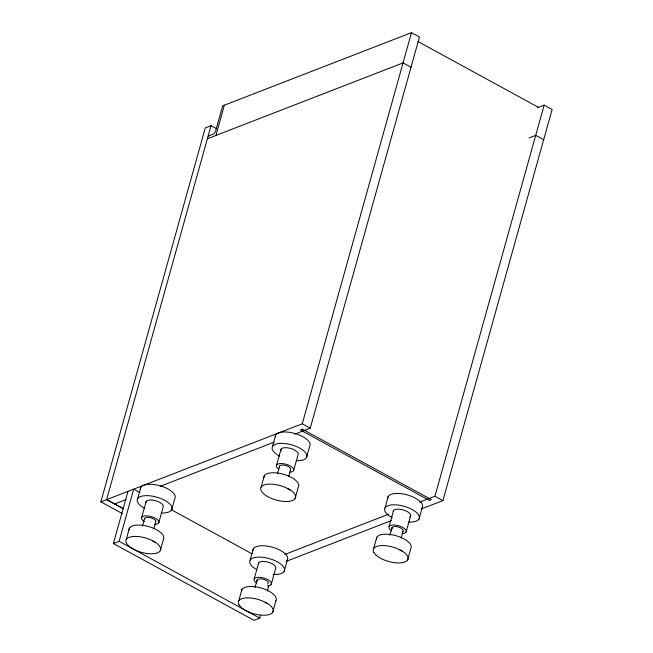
<?xml version="1.0" encoding="UTF-8"?>
<svg xmlns="http://www.w3.org/2000/svg" width="653" height="653" viewBox="0 0 653 653"><rect width="100%" height="100%" fill="white"/><g stroke="black" fill="none" stroke-linecap="round" stroke-linejoin="round"><path stroke-width="0.98" d="M122.299 513.536L100.88 501.839L205.287 127.906L211.017 125.686L216.372 128.608M100.88 501.839L106.619 499.61L211.017 125.686M215.67 130.902L222.657 105.868L411.488 32.65L419.463 37.001L310.248 428.139L294.911 434.09M215.898 135.465L224.346 105.215M260.555 615.232L259.747 618.13L254.017 620.35L113.385 543.533L127.947 491.382M113.385 543.533L119.124 541.313L133.685 489.162L139.913 492.566M126.258 539.443L129.433 528.065M137.644 498.663L140.819 487.285M141.709 517.339L146.133 501.496M142.517 526.073L144.68 518.327M153.83 528.775L155.724 522M158.695 522.988L163.119 507.144A8.987 3.738 15.6 0 0 155.52 500.688A8.987 3.738 15.6 0 0 145.921 502.443M160.23 550.748L163.405 539.37M171.617 509.969L174.792 498.598A17.966 7.477 15.6 0 0 159.585 485.677A17.966 7.477 15.6 0 0 140.387 489.195M261.135 487.146L264.31 475.768M272.521 446.366L275.697 434.988M238.753 600.891L241.936 589.512M250.14 560.119L253.315 548.74M276.586 465.034L281.01 449.191M277.403 473.776L279.566 466.03M254.213 578.787L258.637 562.943M255.021 587.52L257.184 579.774M123.58 508.834L106.708 499.618L302.282 423.789L411.488 32.65M288.716 476.478L290.601 469.703M293.581 470.691L298.005 454.847A8.987 3.738 15.6 0 0 289.263 448.105A8.987 3.738 15.6 0 0 281.157 451.223M267.297 591.087L268.914 585.292M271.199 584.443L275.623 568.6A8.987 3.738 15.6 0 0 268.016 562.135A8.987 3.738 15.6 0 0 258.417 563.898M295.107 498.451L298.282 487.073A17.966 7.477 15.6 0 0 283.084 474.151A17.966 7.477 15.6 0 0 263.885 477.67M306.494 457.671L309.669 446.293A17.966 7.477 15.6 0 0 294.462 433.372A17.966 7.477 15.6 0 0 275.264 436.898M272.734 612.196L275.909 600.825M284.112 571.424L287.287 560.045M373.638 548.593L376.814 537.215M385.025 507.822L388.2 496.443M389.09 526.489L393.514 510.646M389.898 535.223L392.061 527.477M401.211 537.933L403.105 531.15M406.076 532.146L410.5 516.303M407.611 559.899L410.786 548.52A17.966 7.477 15.6 0 0 395.579 535.599A17.966 7.477 15.6 0 0 376.381 539.125M418.997 519.127L422.173 507.748M419.748 502.141L434.939 496.247L544.145 105.117L552.12 109.467L442.905 500.606L421.071 509.071M215.425 131.596L213.719 133.906L208.193 136.126M207.466 138.73L403.048 62.9L411.015 67.251M537.501 107.688L544.145 105.117M529.052 137.938L535.705 135.359L543.671 139.718M114.675 503.969L126.07 499.553M160.205 486.322L274.178 442.13M284.896 554.43L388.421 514.286M286.259 561.343L391.645 520.482M287.353 488.444L290.03 489.905L286.332 487.881A17.917 7.461 15.6 0 0 267.044 484.289A17.917 7.461 15.6 0 0 261.388 491.195L263.322 493.464A17.966 7.477 15.6 0 0 289.222 501.308A17.966 7.477 15.6 0 0 290.095 489.889M399.856 549.899L402.534 551.361L398.828 549.336A17.917 7.461 15.6 0 0 379.548 545.745A17.917 7.461 15.6 0 0 373.883 552.65M152.476 540.741L155.153 542.202A17.966 7.477 15.6 0 1 154.345 553.605A17.966 7.477 15.6 0 1 128.461 545.761L126.56 543.5A17.917 7.461 15.6 0 1 132.167 536.586A17.917 7.461 15.6 0 1 151.439 540.186L155.153 542.202M264.971 602.197L267.657 603.658L263.951 601.633A17.917 7.461 15.6 0 0 244.663 598.042A17.917 7.461 15.6 0 0 239.006 604.947M417.887 41.498L538.733 107.508M302.282 423.789L310.248 428.139M434.939 496.247L442.905 500.606M171.062 509.577L252.058 553.817M106.619 499.61L122.682 508.385M119.124 541.313L259.747 618.13M375.826 554.919L373.94 552.65M240.941 607.217L239.063 604.947M392.159 528.799A5.836 2.432 15.6 0 1 398.159 526.955A5.836 2.432 15.6 0 1 402.575 531.64M391.612 530.767A8.987 3.738 15.6 0 1 391.784 525.118A8.987 3.738 15.6 0 1 404.558 528.595A8.987 3.738 15.6 0 1 402.183 533.64M393.302 511.601A8.987 3.738 15.6 0 1 404.019 510.181A8.987 3.738 15.6 0 1 409.684 517.045M392.208 517.625A17.966 7.477 15.6 0 1 389.727 505.202A17.966 7.477 15.6 0 1 416.475 512.466A17.966 7.477 15.6 0 1 408.786 522.122M387.768 498.345A17.966 7.477 15.6 0 1 406.966 494.827A17.966 7.477 15.6 0 1 422.14 507.74M402.599 551.344A17.966 7.477 15.6 0 1 401.726 562.764A17.966 7.477 15.6 0 1 375.842 554.919M279.655 467.344A5.836 2.432 15.6 0 1 285.655 465.499A5.836 2.432 15.6 0 1 290.071 470.184M279.109 469.311A8.987 3.738 15.6 0 1 279.28 463.663A8.987 3.738 15.6 0 1 292.054 467.14A8.987 3.738 15.6 0 1 289.687 472.184M279.713 456.169A17.966 7.477 15.6 0 1 277.223 443.754A17.966 7.477 15.6 0 1 303.971 451.019A17.966 7.477 15.6 0 1 296.291 460.667M144.542 518.947A5.836 2.432 15.6 0 1 151.512 518.017A5.836 2.432 15.6 0 1 155.194 522.482M144.231 521.608A8.987 3.738 15.6 0 1 144.403 515.968A8.987 3.738 15.6 0 1 157.177 519.437A8.987 3.738 15.6 0 1 154.802 524.481M144.827 508.467A17.966 7.477 15.6 0 1 142.346 496.051A17.966 7.477 15.6 0 1 169.094 503.316A17.966 7.477 15.6 0 1 161.405 512.972M129 529.967A17.966 7.477 15.6 0 1 148.198 526.449A17.966 7.477 15.6 0 1 163.372 539.362M257.274 581.097A5.836 2.432 15.6 0 1 263.281 579.252A5.836 2.432 15.6 0 1 267.689 583.937M256.735 583.064A8.987 3.738 15.6 0 1 256.898 577.415A8.987 3.738 15.6 0 1 269.681 580.892A8.987 3.738 15.6 0 1 267.306 585.937M256.58 569.514A17.966 7.477 15.6 0 1 255.511 557.376A17.966 7.477 15.6 0 1 282.088 565.22A17.966 7.477 15.6 0 1 273.06 574.379M252.891 550.642A17.966 7.477 15.6 0 1 273.583 547.565A17.966 7.477 15.6 0 1 286.308 561.09M267.714 603.641A17.966 7.477 15.6 0 1 266.84 615.061A17.966 7.477 15.6 0 1 240.965 607.217M241.504 591.422A17.966 7.477 15.6 0 1 260.702 587.904A17.966 7.477 15.6 0 1 275.876 600.809M302.412 429.209L300.388 429.992L429.29 500.41L431.315 499.627L302.412 429.209"/></g></svg>
